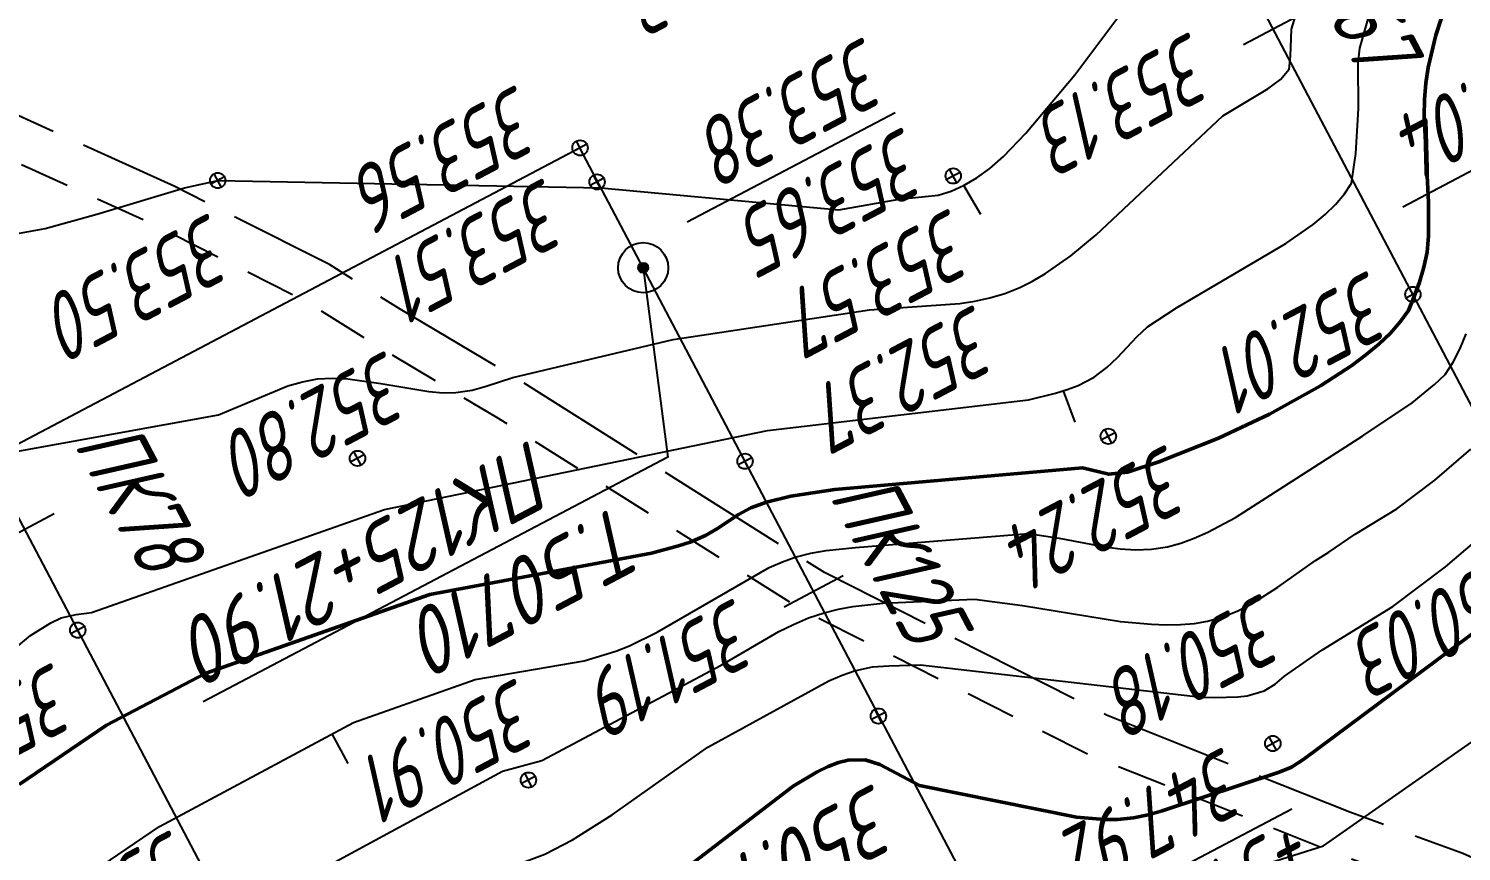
# Model space of a CAD drawing. Extents: x 1516777 to 1518423, y 2190420 to 2191479.
# Drawn here: x 1517079.4 to 1517165.2, y 2190967.5 to 2191016.7 of the extents above; entities that cross this region are included whole.
import ezdxf
from ezdxf.enums import TextEntityAlignment as Align

# ---------------------------------------------------------------- set-up
doc = ezdxf.new("R2010")
doc.units = 0
doc.linetypes.add('ИИDash_30_20', pattern=[5, 3, -2])
doc.linetypes.add('ИИDash_80_20', pattern=[10, 8, -2])
for name, color, linetype, lineweight in [('ИИ_ГЕОПУНКТ_025', 7, 'Continuous', 25), ('ИИ_ДОРОГА_025', 7, 'Continuous', 25), ('ИИ_ОТМЕТКА_025', 7, 'Continuous', 25), ('ИИ_ПИКЕТАЖ_025', 7, 'Continuous', 25), ('ИИ_РАЗМЕР_025', 7, 'Continuous', 25), ('ИИ_РЕЛЬЕФ_025', 34, 'Continuous', 25), ('ИИ_РЕЛЬЕФ_050', 34, 'Continuous', 50), ('ИИ_ТЕКСТ_025', 7, 'Continuous', 25), ('ИИ_ТРАССА_ТРУБ_025', 7, 'Continuous', 25)]:
    doc.layers.add(name, color=color, linetype=linetype, lineweight=lineweight)
doc.styles.add('VNIPISIMPLEXCUR', font='simplex.shx', dxfattribs={"width": 0.8, "oblique": 15})
doc.dimstyles.new('ИИ-2000-м-dm$2', dxfattribs={"dimscale": 2, "dimtxt": 2.5, "dimasz": 2.5, "dimexe": 1.25, "dimexo": 0, "dimgap": 1, "dimtad": 2, "dimtoh": 1, "dimzin": 1, "dimdsep": 46, "dimtxsty": 'VNIPISIMPLEXCUR', "dimcen": 2.5, "dimaunit": 1, "dimazin": 0, "dimtfac": 1, "dimtmove": 1, "dimatfit": 2, "dimfxl": 1, "dimarcsym": 0})

# ---------------------------------------------------------------- blocks, each defined once
blk = doc.blocks.new('ИИ050052Р')
at = {"linetype": 'Continuous', "lineweight": 25}
h = blk.add_hatch(color=0, dxfattribs=at)
edge = h.paths.add_edge_path()
edge.add_arc((0, 0), 0.15, 0, 360)
at = {"color": 0, "linetype": 'Continuous', "lineweight": 25}
for radius in [0.75, 0.15]:
    blk.add_circle((0, 0), radius, dxfattribs=at)
at = {"color": 0, "linetype": 'Continuous', "style": 'VNIPISIMPLEXCUR', "oblique": 15, "width": 0.8}
for tag, p in [('CENTRE', (1.45, 0.7)), ('HEIGHT', (1.45, -2.7))]:
    blk.add_attdef(tag, p, '', height=2, dxfattribs=at)
for tag, p in [('NUMBER', (-2, -1)), ('STATIONING', (-2, -4.4)), ('ALPHA', (-2, -7.8))]:
    blk.add_attdef(tag, text='', height=2, dxfattribs=at).set_placement(p, align=Align.RIGHT)
at = {"color": 253, "linetype": 'Continuous', "style": 'VNIPISIMPLEXCUR', "oblique": 15, "width": 0.8, "flags": 1}
blk.add_attdef('NOTE', text='', height=1.6, dxfattribs=at).set_placement((-2, -10.8), align=Align.RIGHT)
blk = doc.blocks.new('ИИ15001')
at = {"color": 0, "linetype": 'Continuous', "lineweight": 25}
blk.add_lwpolyline([(0, 1), (0, -1)], dxfattribs=at)
at = {"color": 0, "linetype": 'Continuous', "lineweight": 25, "style": 'VNIPISIMPLEXCUR', "oblique": 15, "width": 0.8}
blk.add_attdef('STATIONING', text='', height=2, dxfattribs=at).set_placement((0, 2), align=Align.CENTER)
at = {"color": 7, "linetype": 'Continuous', "lineweight": 25, "style": 'VNIPISIMPLEXCUR', "oblique": 15, "width": 0.8}
blk.add_attdef('HEIGHT', text='', height=2, dxfattribs=at).set_placement((0, -2), align=Align.TOP_CENTER)
blk = doc.blocks.new('PICKET')
at = {"color": 0, "linetype": 'Continuous', "lineweight": 25}
for p, q in [((-0.23, 0), (0.23, 0)), ((0, 0.23), (0, -0.23))]:
    blk.add_line(p, q, dxfattribs=at)
blk.add_circle((0, 0), 0.23, dxfattribs=at)
at = {"color": 0, "linetype": 'Continuous', "style": 'VNIPISIMPLEXCUR', "oblique": 15, "width": 0.8}
blk.add_attdef('OTMETKA', (1.25, 0.3), '', height=2, dxfattribs=at)
at = {"color": 8, "linetype": 'Continuous', "style": 'VNIPISIMPLEXCUR', "oblique": 15, "width": 0.8, "flags": 1}
blk.add_attdef('NOMER', (1.25, -2.7), '', height=2, dxfattribs=at)
blk = doc.blocks.new('ИИ15002')
at = {"linetype": 'Continuous', "lineweight": 25}
h = blk.add_hatch(color=0, dxfattribs=at)
edge = h.paths.add_edge_path()
edge.add_arc((0, 0), 0.3, 0, 360)
at = {"color": 0, "linetype": 'Continuous', "lineweight": 25}
blk.add_circle((0, 0), 0.3, dxfattribs=at)
at = {"color": 0, "linetype": 'Continuous', "style": 'VNIPISIMPLEXCUR', "oblique": 15, "width": 0.8}
blk.add_attdef('STATIONING', (1, 1.3), '', height=2, rotation=90, dxfattribs=at)
at = {"color": 7, "linetype": 'Continuous', "style": 'VNIPISIMPLEXCUR', "oblique": 15, "width": 0.8}
blk.add_attdef('HEIGHT', text='', height=2, dxfattribs=at).set_placement((0, -1.3), align=Align.TOP_CENTER)
blk = doc.blocks.new('ИИ053296')
at = {"color": 0, "linetype": 'Continuous', "lineweight": 25}
blk.add_lwpolyline([(0, 0), (1, 0)], dxfattribs=at)
blk = doc.blocks.new('*D37')
at = {"layer": 'Defpoints', "color": 0, "transparency": 16777216}
for p in [(1516997.989, 2191462.819), (1518374.713, 2191103.607), (1517445.628, 2190623.901), (1517459.226, 2190587.383), (1517312.459, 2190543.969)]:
    blk.add_point(p, dxfattribs=at)
at = {"layer": 'ИИ_РАЗМЕР_025', "color": 0, "lineweight": -2, "transparency": 16777216}
for p, q in [((1517451.907, 2190631.64), (1517459.402, 2190635.588)), ((1517448.197, 2190623.461), (1517451.907, 2190631.64))]:
    blk.add_line(p, q, dxfattribs=at)
blk.add_arc((1517445.242, 2190613.925), 9.984, 50.89386, 94.67139, dxfattribs=at)
at = {"layer": 'ИИ_РАЗМЕР_025', "color": 0, "transparency": 16777216}
for points in [[(1517444.615, 2190623.235), (1517444.243, 2190624.515), (1517440.588, 2190622.757)], [(1517452.055, 2190622.094), (1517451.024, 2190621.249), (1517454.075, 2190618.578)]]:
    blk.add_solid(points, dxfattribs=at)
at = {"layer": 'ИИ_РАЗМЕР_025', "color": 0, "transparency": 16777216, "insert": (1517457.495, 2190631.193), "char_height": 4, "attachment_point": 5, "rotation": 207.78205, "style": 'VNIPISIMPLEXCUR'}
blk.add_mtext('90%%d', dxfattribs=at)
blk = doc.blocks.new('*D41')
at = {"layer": 'Defpoints', "color": 0, "transparency": 16777216}
for p in [(1516997.989, 2191462.819), (1517637.12, 2190760.28), (1517426.977, 2190659.787), (1517400.06, 2190635.39), (1517459.226, 2190587.383)]:
    blk.add_point(p, dxfattribs=at)
at = {"layer": 'ИИ_РАЗМЕР_025', "color": 0, "lineweight": -2, "transparency": 16777216}
for p, q in [((1517435.445, 2190666.614), (1517442.939, 2190670.562)), ((1517429.663, 2190659.327), (1517435.445, 2190666.614))]:
    blk.add_line(p, q, dxfattribs=at)
blk.add_arc((1517426.573, 2190649.358), 10.437, 49.87738, 95.68737, dxfattribs=at)
at = {"layer": 'ИИ_РАЗМЕР_025', "color": 0, "transparency": 16777216}
for points in [[(1517425.731, 2190659.105), (1517425.347, 2190660.382), (1517421.709, 2190658.592)], [(1517433.819, 2190657.757), (1517432.78, 2190656.921), (1517435.807, 2190654.223)]]:
    blk.add_solid(points, dxfattribs=at)
at = {"layer": 'ИИ_РАЗМЕР_025', "color": 0, "transparency": 16777216, "insert": (1517441.033, 2190666.167), "char_height": 4, "attachment_point": 5, "rotation": 207.78205, "style": 'VNIPISIMPLEXCUR'}
blk.add_mtext('90%%d', dxfattribs=at)
blk = doc.blocks.new('*D60')
at = {"layer": 'Defpoints', "color": 0, "transparency": 16777216}
for p in [(1516865.23, 2191392.859), (1517280.222, 2190589.822), (1517301.19, 2190586.89), (1517251.66, 2190560.75), (1517312.459, 2190543.969)]:
    blk.add_point(p, dxfattribs=at)
at = {"layer": 'ИИ_РАЗМЕР_025', "color": 0, "lineweight": -2, "transparency": 16777216}
for p, q in [((1517270.29, 2190593.091), (1517259.155, 2190587.224)), ((1517278.662, 2190586.431), (1517270.29, 2190593.091))]:
    blk.add_line(p, q, dxfattribs=at)
blk.add_arc((1517292.315, 2190582.206), 14.291, 133.87156, 191.73384, dxfattribs=at)
at = {"layer": 'ИИ_РАЗМЕР_025', "color": 0, "transparency": 16777216}
for points in [[(1517282.02, 2190593.049), (1517282.8, 2190591.968), (1517285.653, 2190594.85)], [(1517278.949, 2190579.525), (1517277.695, 2190579.074), (1517279.676, 2190575.536)]]:
    blk.add_solid(points, dxfattribs=at)
at = {"layer": 'ИИ_РАЗМЕР_025', "color": 0, "transparency": 16777216, "insert": (1517265.856, 2190586.933), "char_height": 4, "attachment_point": 5, "rotation": 207.78205, "style": 'VNIPISIMPLEXCUR'}
blk.add_mtext("90°2'", dxfattribs=at)

msp = doc.modelspace()

# ---------------------------------------------------------------- linework, layer by layer
at = {"layer": 'ИИ_ГЕОПУНКТ_025'}
msp.add_lwpolyline([(1517131.3, 2191011.645), (1517118.851, 2191005.087)], dxfattribs=at)
at = {"layer": 'ИИ_ГЕОПУНКТ_025', "elevation": 353.38}
msp.add_lwpolyline([(1517116.22, 2191002.37), (1517117.694, 2190991.044), (1517089.89, 2190976.396)], dxfattribs=at)
at = {"layer": 'ИИ_ДОРОГА_025', "linetype": 'ИИDash_80_20', "flags": 128}
msp.add_lwpolyline([(1517370.354, 2190906.745), (1517361.061, 2190903.069), (1517349.478, 2190899.983), (1517336.218, 2190896.895), (1517328.505, 2190896.125), (1517315.477, 2190894.578), (1517307.716, 2190894.705), (1517302.335, 2190895.33), (1517295.956, 2190897.455), (1517278.892, 2190906.756), (1517251.698, 2190919.154), (1517237.145, 2190927.329), (1517223.871, 2190935.987), (1517206.878, 2190946.488), (1517194.206, 2190954.15), (1517185.026, 2190959.877), (1517171.817, 2190964.417), (1517165.277, 2190967.329), (1517158.519, 2190969.795), (1517143.95, 2190975.605), (1517127.066, 2190984.13), (1517108.829, 2190995.629), (1517101.676, 2190999.885), (1517097.447, 2191002.553), (1517088.192, 2191007.223), (1517063.65, 2191018.345), (1517037.939, 2191026.75), (1517027.528, 2191029.886), (1517020.661, 2191032.604), (1517015.912, 2191034.725), (1517007.626, 2191039.899), (1517001.134, 2191043.047), (1516998.754, 2191044.202), (1516986.797, 2191050.305), (1516975.191, 2191055.416)], dxfattribs=at)
at = {"layer": 'ИИ_ДОРОГА_025', "linetype": 'ИИDash_30_20', "flags": 128}
msp.add_lwpolyline([(1517371.311, 2190904.327), (1517361.877, 2190900.596), (1517350.108, 2190897.46), (1517336.644, 2190894.325), (1517328.788, 2190893.54), (1517315.61, 2190891.976), (1517307.544, 2190892.108), (1517301.768, 2190892.779), (1517294.915, 2190895.062), (1517277.729, 2190904.429), (1517250.52, 2190916.833), (1517235.796, 2190925.104), (1517222.477, 2190933.792), (1517205.522, 2190944.27), (1517192.845, 2190951.935), (1517183.901, 2190957.514), (1517170.864, 2190961.996), (1517164.301, 2190964.917), (1517157.592, 2190967.366), (1517142.881, 2190973.232), (1517125.784, 2190981.865), (1517107.471, 2190993.412), (1517100.317, 2190997.668), (1517096.165, 2191000.288), (1517087.069, 2191004.877), (1517062.707, 2191015.918), (1517037.16, 2191024.269), (1517026.674, 2191027.429), (1517019.652, 2191030.208), (1517014.687, 2191032.424), (1517006.367, 2191037.62), (1517000, 2191040.708), (1516997.595, 2191041.874), (1516985.681, 2191047.956), (1516977.14, 2191051.717)], dxfattribs=at)
at = {"layer": 'ИИ_ПИКЕТАЖ_025', "color": 4}
msp.add_lwpolyline([(1517161.696, 2191006.021), (1517174.506, 2191012.77), (1517199.202, 2191016.557)], dxfattribs=at)
at = {"layer": 'ИИ_ПИКЕТАЖ_025', "color": 4, "elevation": 347.92}
msp.add_lwpolyline([(1517147.88, 2190942.16), (1517140.434, 2190962.305), (1517155.047, 2190970.004)], dxfattribs=at)
at = {"layer": 'ИИ_РЕЛЬЕФ_025'}
for points, elevation in [([(1517064.928, 2190968.158), (1517079.553, 2190980.363), (1517080.759, 2190981.121), (1517081.376, 2190981.419), (1517082.284, 2190981.623), (1517083.206, 2190981.746), (1517100.746, 2190987.91), (1517123.67, 2190992.639), (1517139.279, 2190994.471), (1517140.898, 2190994.858), (1517141.61, 2190995.082), (1517142.249, 2190995.329), (1517143.211, 2190995.831), (1517143.98, 2190996.393), (1517144.62, 2190996.995), (1517145.771, 2190998.239), (1517146.411, 2190998.841), (1517148.142, 2190999.967), (1517154.696, 2191003.81), (1517156.321, 2191004.957), (1517157.033, 2191005.551), (1517157.662, 2191006.16), (1517158.197, 2191006.789), (1517158.626, 2191007.438), (1517158.883, 2191009.201), (1517159.032, 2191011.892), (1517159.018, 2191014.613), (1517159.114, 2191015.497), (1517159.663, 2191017.405)], 352.5), ([(1517068.647, 2190989.557), (1517090.798, 2190993.569), (1517094.95, 2190995.295), (1517095.822, 2190995.547), (1517096.732, 2190995.714), (1517097.605, 2190995.762), (1517098.54, 2190995.717), (1517100.515, 2190995.447), (1517103.401, 2190994.97), (1517104.255, 2190994.892), (1517105.018, 2190994.898), (1517105.985, 2190995.043), (1517106.822, 2190995.278), (1517108.419, 2190995.803), (1517118.016, 2190998.076), (1517129.762, 2190999.86), (1517135.174, 2191000.225), (1517136.074, 2191000.365), (1517136.971, 2191000.562), (1517137.866, 2191000.831), (1517138.759, 2191001.185), (1517139.528, 2191001.568), (1517140.294, 2191002.017), (1517141.822, 2191003.089), (1517143.344, 2191004.345), (1517150.923, 2191011.452), (1517153.617, 2191013.076), (1517154.374, 2191013.639), (1517154.885, 2191014.24), (1517154.961, 2191015.03), (1517155.024, 2191016.643), (1517155.275, 2191017.422)], 353), ([(1517078.462, 2191004.362), (1517080.419, 2191004.721), (1517083.521, 2191005.58), (1517088.764, 2191007.154), (1517090.758, 2191007.585), (1517113.679, 2191007.156), (1517127.942, 2191005.838), (1517131.55, 2191006.479), (1517133.878, 2191006.718), (1517134.661, 2191006.954), (1517135.435, 2191007.313), (1517136.198, 2191007.756), (1517136.974, 2191008.315), (1517137.787, 2191009.021), (1517139.127, 2191010.415), (1517142.061, 2191013.905), (1517144.687, 2191017.425)], 353.5), ([(1517076.392, 2190961.559), (1517087.27, 2190968.941), (1517098.877, 2190975.172), (1517106.159, 2190977.728), (1517112.681, 2190978.862), (1517114.593, 2190979.426), (1517115.398, 2190979.745), (1517117.052, 2190980.563), (1517123.767, 2190984.431), (1517124.559, 2190984.775), (1517125.329, 2190985.048), (1517126.261, 2190985.293), (1517127.167, 2190985.459), (1517128.923, 2190985.63), (1517139.282, 2190986.47), (1517141.115, 2190986.193), (1517143.848, 2190985.667), (1517144.768, 2190985.55), (1517145.698, 2190985.499), (1517146.641, 2190985.536), (1517147.602, 2190985.683), (1517148.397, 2190985.894), (1517149.204, 2190986.184), (1517150.022, 2190986.541), (1517151.683, 2190987.425), (1517159.302, 2190992.322), (1517162.248, 2190994.279), (1517163.594, 2190995.392), (1517164.235, 2190995.981), (1517164.71, 2190996.726), (1517165.12, 2190997.544), (1517165.473, 2190998.423)], 351.5), ([(1517089.469, 2190962.326), (1517107.794, 2190972.26), (1517110.153, 2190972.896), (1517120.894, 2190978.599), (1517124.341, 2190980.603), (1517125.224, 2190981.037), (1517126.124, 2190981.417), (1517127.046, 2190981.728), (1517127.904, 2190981.945), (1517128.779, 2190982.105), (1517130.572, 2190982.294), (1517136.051, 2190982.542), (1517138.922, 2190982.159), (1517144.787, 2190981.212), (1517146.644, 2190981.039), (1517147.534, 2190981.008), (1517148.391, 2190981.024), (1517149.212, 2190981.094), (1517149.992, 2190981.223), (1517150.936, 2190981.483), (1517151.816, 2190981.837), (1517152.644, 2190982.264), (1517154.2, 2190983.267), (1517156.47, 2190984.864), (1517157.26, 2190985.347), (1517158.847, 2190986.424), (1517161.326, 2190987.937), (1517163.602, 2190989.662), (1517165.755, 2190991.515)], 351), ([(1517076.938, 2190948.098), (1517092.364, 2190958.6), (1517105.221, 2190965.37), (1517110.332, 2190967.282), (1517111.988, 2190968.141), (1517114.357, 2190969.647), (1517120.089, 2190973.683), (1517127.326, 2190977.655), (1517128.128, 2190977.998), (1517128.874, 2190978.257), (1517129.957, 2190978.49), (1517130.933, 2190978.564), (1517132.82, 2190978.614), (1517149.649, 2190976.676), (1517150.446, 2190976.654), (1517151.82, 2190976.694), (1517152.383, 2190976.762), (1517153.382, 2190977.053), (1517154.058, 2190977.467), (1517154.606, 2190977.932), (1517156.843, 2190979.5), (1517161.102, 2190982.112), (1517164.243, 2190984.478), (1517167.225, 2190987.011)], 350.5), ([(1517140.966, 2190962.764), (1517156.952, 2190967.781), (1517170.338, 2190977.154)], 349.5)]:
    msp.add_lwpolyline(points, dxfattribs=dict(at, elevation=elevation))
at = {"layer": 'ИИ_РЕЛЬЕФ_050'}
for points, elevation in [([(1517078.88, 2190971.458), (1517084.092, 2190974.995), (1517089.998, 2190978.097), (1517103.453, 2190982.819), (1517116.725, 2190985.3), (1517118.332, 2190985.73), (1517119.034, 2190985.957), (1517119.953, 2190986.344), (1517120.675, 2190986.761), (1517121.928, 2190987.608), (1517122.661, 2190988.001), (1517123.6, 2190988.348), (1517125.051, 2190988.696), (1517127.687, 2190989.1), (1517142.513, 2190990.398), (1517144.086, 2190990.015), (1517145.211, 2190990.143), (1517147.082, 2190990.756), (1517150.65, 2190992.18), (1517153.718, 2190993.617), (1517156.768, 2190995.299), (1517158.634, 2190996.523), (1517159.481, 2190997.158), (1517160.255, 2190997.807), (1517160.945, 2190998.465), (1517161.538, 2190999.131), (1517162.024, 2190999.802), (1517162.379, 2191000.645), (1517162.683, 2191001.512), (1517162.939, 2191002.4), (1517163.149, 2191003.31), (1517163.23, 2191004.28), (1517163.228, 2191006.294), (1517162.976, 2191011.441), (1517162.993, 2191012.439), (1517163.065, 2191013.411), (1517163.204, 2191014.352), (1517163.67, 2191016.285), (1517164.638, 2191019.3)], 352), ([(1517117.694, 2190965.609), (1517125.202, 2190971.352), (1517126.636, 2190972.22), (1517127.296, 2190972.542), (1517127.914, 2190972.778), (1517128.486, 2190972.918), (1517129.512, 2190972.924), (1517130.388, 2190972.657), (1517132.761, 2190971.387), (1517142.167, 2190969.497), (1517143.838, 2190969.361), (1517144.61, 2190969.367), (1517145.565, 2190969.461), (1517146.449, 2190969.636), (1517147.282, 2190969.871), (1517154.293, 2190972.189), (1517155.019, 2190972.496), (1517155.772, 2190972.962), (1517170.906, 2190984.24)], 350)]:
    msp.add_lwpolyline(points, dxfattribs=dict(at, elevation=elevation))
at = {"layer": 'ИИ_ТЕКСТ_025'}
msp.add_lwpolyline([(1517112.442, 2191009.539), (1516882.276, 2190888.279), (1516980.152, 2190702.482), (1517210.317, 2190823.742)], dxfattribs=at)
at = {"layer": 'ИИ_ТРАССА_ТРУБ_025', "color": 4}
for points in [[(1517433.622, 2190485.815), (1517383.3, 2190581.34), (1516936.033, 2191430.17)], [(1518374.713, 2191103.607), (1517312.459, 2190543.969), (1516865.23, 2191392.859)], [(1517398.189, 2190467.15), (1517346.49, 2190565.29), (1517327.77, 2190600.8), (1517221.36, 2190802.78), (1517116.22, 2191002.37), (1517112.657, 2191009.133)]]:
    msp.add_lwpolyline(points, dxfattribs=at)

# ---------------------------------------------------------------- block references
at = {"layer": 'ИИ_ГЕОПУНКТ_025'}
ref = msp.add_blockref('ИИ050052Р', (1517116.22, 2191002.37, 353.38), dxfattribs=dict(at, xscale=2, yscale=2, zscale=2, rotation=207.7819444444445))
ref.add_attrib('NUMBER', 'Т.50710', dxfattribs={"layer": '0', "color": 0, "linetype": 'Continuous', "height": 4, "rotation": 207.78194, "style": 'VNIPISIMPLEXCUR', "oblique": 15, "width": 0.8}).set_placement((1517102.259, 2190981.672), align=Align.RIGHT)
ref.add_attrib('CENTRE', '353.65', (1517131.922, 2191010.91), dxfattribs={"layer": '0', "color": 0, "linetype": 'Continuous', "height": 4, "rotation": 207.78194, "style": 'VNIPISIMPLEXCUR', "oblique": 15, "width": 0.7})
ref.add_attrib('HEIGHT', '353.38', (1517129.57, 2191016.294), dxfattribs={"layer": '0', "color": 0, "linetype": 'Continuous', "height": 4, "rotation": 207.78194, "style": 'VNIPISIMPLEXCUR', "oblique": 15, "width": 0.7})
ref.add_attrib('STATIONING', 'ПК125+21.90', dxfattribs={"layer": '0', "color": 0, "linetype": 'Continuous', "height": 4, "rotation": 207.78194, "style": 'VNIPISIMPLEXCUR', "oblique": 15, "width": 0.8}).set_placement((1517088.583, 2190981.122), align=Align.RIGHT)
at = {"layer": 'ИИ_ОТМЕТКА_025'}
ref = msp.add_blockref('PICKET', (1517125.83, 2191027.561, 354.03), dxfattribs=dict(at, xscale=2, yscale=2, zscale=2, rotation=207.7819444444445))
ref.add_attrib('OTMETKA', '354.03', (1517125.161, 2191025.284, 354.03), dxfattribs={"layer": '0', "color": 0, "linetype": 'Continuous', "height": 4, "rotation": 207.78194, "style": 'VNIPISIMPLEXCUR', "oblique": 15, "width": 0.7})
ref = msp.add_blockref('PICKET', (1517112.442, 2191009.539, 353.56), dxfattribs=dict(at, xscale=2, yscale=2, zscale=2, rotation=207.7819444444445))
ref.add_attrib('OTMETKA', '353.56', (1517108.76, 2191013.432, -347.94), dxfattribs={"layer": '0', "color": 0, "linetype": 'Continuous', "height": 4, "rotation": 207.78194, "style": 'VNIPISIMPLEXCUR', "oblique": 15, "width": 0.7})
ref = msp.add_blockref('PICKET', (1517090.758, 2191007.586, 353.5), dxfattribs=dict(at, xscale=2, yscale=2, zscale=2, rotation=207.7819444444445))
ref.add_attrib('OTMETKA', '353.50', (1517090.372, 2191005.763, 353.5), dxfattribs={"layer": '0', "color": 0, "linetype": 'Continuous', "height": 4, "rotation": 207.78194, "style": 'VNIPISIMPLEXCUR', "oblique": 15, "width": 0.7})
ref = msp.add_blockref('PICKET', (1517134.78, 2191007.862, 353.57), dxfattribs=dict(at, xscale=2, yscale=2, zscale=2, rotation=207.7819444444445))
ref.add_attrib('OTMETKA', '353.57', (1517134.706, 2191006.048, 353.57), dxfattribs={"layer": '0', "color": 0, "linetype": 'Continuous', "height": 4, "rotation": 207.78194, "style": 'VNIPISIMPLEXCUR', "oblique": 15, "width": 0.7})
ref = msp.add_blockref('PICKET', (1517113.465, 2191007.504, 353.51), dxfattribs=dict(at, xscale=2, yscale=2, zscale=2, rotation=207.7819444444445))
ref.add_attrib('OTMETKA', '353.51', (1517110.416, 2191007.862, 353.51), dxfattribs={"layer": '0', "color": 0, "linetype": 'Continuous', "height": 4, "rotation": 207.78194, "style": 'VNIPISIMPLEXCUR', "oblique": 15, "width": 0.7})
ref = msp.add_blockref('PICKET', (1517162.292, 2191000.773, 352.01), dxfattribs=dict(at, xscale=2, yscale=2, zscale=2, rotation=207.7819444444445))
ref.add_attrib('OTMETKA', '352.01', (1517159.75, 2191002.323, 352.01), dxfattribs={"layer": '0', "color": 0, "linetype": 'Continuous', "height": 4, "rotation": 207.78194, "style": 'VNIPISIMPLEXCUR', "oblique": 15, "width": 0.7})
ref = msp.add_blockref('PICKET', (1517122.32, 2190990.79, 352.37), dxfattribs=dict(at, xscale=2, yscale=2, zscale=2, rotation=207.7819444444445))
ref.add_attrib('OTMETKA', '352.37', (1517136.172, 2191000.28, -349.13), dxfattribs={"layer": '0', "color": 0, "linetype": 'Continuous', "height": 4, "rotation": 207.78194, "style": 'VNIPISIMPLEXCUR', "oblique": 15, "width": 0.7})
ref = msp.add_blockref('PICKET', (1517099.122, 2190990.965, 352.8), dxfattribs=dict(at, xscale=2, yscale=2, zscale=2, rotation=207.7819444444445))
ref.add_attrib('OTMETKA', '352.80', (1517100.946, 2190997.534, 352.8), dxfattribs={"layer": '0', "color": 0, "linetype": 'Continuous', "height": 4, "rotation": 207.78194, "style": 'VNIPISIMPLEXCUR', "oblique": 15, "width": 0.7})
ref = msp.add_blockref('PICKET', (1517144.064, 2190992.284, 352.24), dxfattribs=dict(at, xscale=2, yscale=2, zscale=2, rotation=207.7819444444445))
ref.add_attrib('OTMETKA', '352.24', (1517147.67, 2190991.921, 352.24), dxfattribs={"layer": '0', "color": 0, "linetype": 'Continuous', "height": 4, "rotation": 207.78194, "style": 'VNIPISIMPLEXCUR', "oblique": 15, "width": 0.7})
ref = msp.add_blockref('PICKET', (1517170.735, 2190984.75, 350.03), dxfattribs=dict(at, xscale=2, yscale=2, zscale=2, rotation=207.7819444444445))
ref.add_attrib('OTMETKA', '350.03', (1517168.354, 2190985.582, 350.03), dxfattribs={"layer": '0', "color": 0, "linetype": 'Continuous', "height": 4, "rotation": 207.78194, "style": 'VNIPISIMPLEXCUR', "oblique": 15, "width": 0.7})
ref = msp.add_blockref('PICKET', (1517153.912, 2190973.908, 350.18), dxfattribs=dict(at, xscale=2, yscale=2, zscale=2, rotation=207.7819444444445))
ref.add_attrib('OTMETKA', '350.18', (1517153.355, 2190983.015, 350.18), dxfattribs={"layer": '0', "color": 0, "linetype": 'Continuous', "height": 4, "rotation": 207.78194, "style": 'VNIPISIMPLEXCUR', "oblique": 15, "width": 0.7})
ref = msp.add_blockref('PICKET', (1517082.378, 2190980.689, 352.44), dxfattribs=dict(at, xscale=2, yscale=2, zscale=2, rotation=207.7819444444445))
ref.add_attrib('OTMETKA', '352.44', (1517081.016, 2190978.875, 352.44), dxfattribs={"layer": '0', "color": 0, "linetype": 'Continuous', "height": 4, "rotation": 207.78194, "style": 'VNIPISIMPLEXCUR', "oblique": 15, "width": 0.7})
ref = msp.add_blockref('PICKET', (1517109.353, 2190971.72, 350.91), dxfattribs=dict(at, xscale=2, yscale=2, zscale=2, rotation=207.7819444444445))
ref.add_attrib('OTMETKA', '350.91', (1517108.754, 2190977.944, 350.91), dxfattribs={"layer": '0', "color": 0, "linetype": 'Continuous', "height": 4, "rotation": 207.78194, "style": 'VNIPISIMPLEXCUR', "oblique": 15, "width": 0.7})
ref = msp.add_blockref('PICKET', (1517130.3, 2190975.55, 350.11), dxfattribs=dict(at, xscale=2, yscale=2, zscale=2, rotation=207.7819444444445))
ref.add_attrib('OTMETKA', '350.11', (1517130.164, 2190971.637, -351.39), dxfattribs={"layer": '0', "color": 0, "linetype": 'Continuous', "height": 4, "rotation": 207.78194, "style": 'VNIPISIMPLEXCUR', "oblique": 15, "width": 0.8})
ref = msp.add_blockref('PICKET', (1517091.709, 2190962.977, 350.96), dxfattribs=dict(at, xscale=2, yscale=2, zscale=2, rotation=207.7819444444445))
ref.add_attrib('OTMETKA', '350.96', (1517088.09, 2190968.862, 350.96), dxfattribs={"layer": '0', "color": 0, "linetype": 'Continuous', "height": 4, "rotation": 207.78194, "style": 'VNIPISIMPLEXCUR', "oblique": 15, "width": 0.7})
at = {"layer": 'ИИ_ПИКЕТАЖ_025', "color": 4}
ref = msp.add_blockref('ИИ15001', (1517153.932, 2191016.639, 353.13), dxfattribs=dict(at, xscale=2, yscale=2, zscale=2, rotation=297.7856999999999))
ref.add_attrib('STATIONING', 'ПК167', dxfattribs={"layer": '0', "color": 0, "linetype": 'Continuous', "lineweight": 25, "height": 4, "rotation": 297.7857, "style": 'VNIPISIMPLEXCUR', "oblique": 15, "width": 0.7}).set_placement((1517156.681, 2191018.437), align=Align.CENTER)
ref.add_attrib('HEIGHT', '353.13', dxfattribs={"layer": '0', "color": 7, "linetype": 'Continuous', "lineweight": 25, "height": 4, "rotation": 207.78194, "style": 'VNIPISIMPLEXCUR', "oblique": 15, "width": 0.7}).set_placement((1517146.255, 2191010.588), align=Align.TOP_CENTER)
ref = msp.add_blockref('ИИ15002', (1517199.202, 2191016.557, 348.04), dxfattribs=dict(at, xscale=2, yscale=2, zscale=2, rotation=117.7730593759345))
ref.add_attrib('STATIONING', '+11.40', (1517175.1, 2191012.035, 348.08), dxfattribs={"layer": '0', "color": 0, "linetype": 'Continuous', "height": 4, "rotation": 207.78194, "style": 'VNIPISIMPLEXCUR', "oblique": 15, "width": 0.7})
ref.add_attrib('HEIGHT', '348.04', dxfattribs={"layer": '0', "color": 7, "linetype": 'Continuous', "height": 4, "rotation": 207.78194, "style": 'VNIPISIMPLEXCUR', "oblique": 15, "width": 0.7}).set_placement((1517168.134, 2191010.417, 348.08), align=Align.TOP_CENTER)
ref = msp.add_blockref('ИИ15001', (1517079.206, 2190986.709, 352.77), dxfattribs=dict(at, xscale=2, yscale=2, zscale=2, rotation=297.7821))
ref.add_attrib('STATIONING', 'ПК78', dxfattribs={"layer": '0', "color": 0, "linetype": 'Continuous', "lineweight": 25, "height": 4, "rotation": 297.7821, "style": 'VNIPISIMPLEXCUR', "oblique": 15, "width": 0.7}).set_placement((1517084.221, 2190987.809), align=Align.CENTER)
ref.add_attrib('HEIGHT', '352.77', dxfattribs={"layer": '0', "color": 7, "linetype": 'Continuous', "lineweight": 25, "height": 4, "rotation": 207.78194, "style": 'VNIPISIMPLEXCUR', "oblique": 15, "width": 0.7}).set_placement((1517073.379, 2190978.113), align=Align.TOP_CENTER)
ref = msp.add_blockref('ИИ15001', (1517126.425, 2190982.997, 351.19), dxfattribs=dict(at, xscale=2, yscale=2, zscale=2, rotation=297.7793999999999))
ref.add_attrib('STATIONING', 'ПК125', dxfattribs={"layer": '0', "color": 0, "linetype": 'Continuous', "lineweight": 25, "height": 4, "rotation": 297.7794, "style": 'VNIPISIMPLEXCUR', "oblique": 15, "width": 0.7}).set_placement((1517129.739, 2190984.128), align=Align.CENTER)
ref.add_attrib('HEIGHT', '351.19', dxfattribs={"layer": '0', "color": 7, "linetype": 'Continuous', "lineweight": 25, "height": 4, "rotation": 207.78194, "style": 'VNIPISIMPLEXCUR', "oblique": 15, "width": 0.7}).set_placement((1517119.195, 2190976.829), align=Align.TOP_CENTER)
ref = msp.add_blockref('ИИ15002', (1517147.88, 2190942.16, 347.92), dxfattribs=dict(at, xscale=2, yscale=2, zscale=2, rotation=117.7857048359345))
ref.add_attrib('STATIONING', '+54.00', (1517155.376, 2190969.611, 347.92), dxfattribs={"layer": '0', "color": 0, "linetype": 'Continuous', "height": 4, "rotation": 207.78194, "style": 'VNIPISIMPLEXCUR', "oblique": 15, "width": 0.7})
ref.add_attrib('HEIGHT', '347.92', dxfattribs={"layer": '0', "color": 7, "linetype": 'Continuous', "height": 4, "rotation": 207.78194, "style": 'VNIPISIMPLEXCUR', "oblique": 15, "width": 0.7}).set_placement((1517147.943, 2190967.648, 347.92), align=Align.TOP_CENTER)
at = {"layer": 'ИИ_РЕЛЬЕФ_025', "xscale": 2, "yscale": 2, "zscale": 2}
for p, rotation in [((1517135.405, 2191007.299, 353.5), 300.4494093059345), ((1517141.363, 2190995.005, 352.5), 290.5237961159345), ((1517097.594, 2190974.483, 351.5), 298.2298255859345)]:
    msp.add_blockref('ИИ053296', p, dxfattribs=dict(at, rotation=rotation))

# ---------------------------------------------------------------- dimensions: what is measured, and where the dimension line sits
at = {"layer": 'ИИ_РАЗМЕР_025'}
for base, line2, picture, middle in [((1517445.628, 2190623.901), ((1518374.713, 2191103.607), (1517312.459, 2190543.969)), '*D37', (1517457.495, 2190631.193)), ((1517426.977, 2190659.787), ((1517637.12, 2190760.28), (1517400.06, 2190635.39)), '*D41', (1517441.033, 2190666.167))]:
    dim = msp.add_angular_dim_2l(base=base, line1=((1517459.226, 2190587.383), (1516997.989, 2191462.819)), line2=line2, text='90%%d', dimstyle='ИИ-2000-м-dm$2', override={"dimtxt": 2, "dimasz": 2, "dimgap": 0.5, "dimzin": 0}, dxfattribs=at)
    dim.commit()
    dim.dimension.update_dxf_attribs({"geometry": picture, "text_midpoint": middle, "dimtype": 162})
dim = msp.add_angular_dim_2l(base=(1517280.222, 2190589.822), line1=((1517251.66, 2190560.75), (1517301.19, 2190586.89)), line2=((1517312.459, 2190543.969), (1516865.23, 2191392.859)), dimstyle='ИИ-2000-м-dm$2', override={"dimtxt": 2, "dimasz": 2, "dimgap": 0.5, "dimzin": 0}, dxfattribs=at)
dim.commit()
dim.dimension.update_dxf_attribs({"geometry": '*D60', "text_midpoint": (1517265.856, 2190586.933), "dimtype": 162})

doc.saveas('drawing.dxf')
